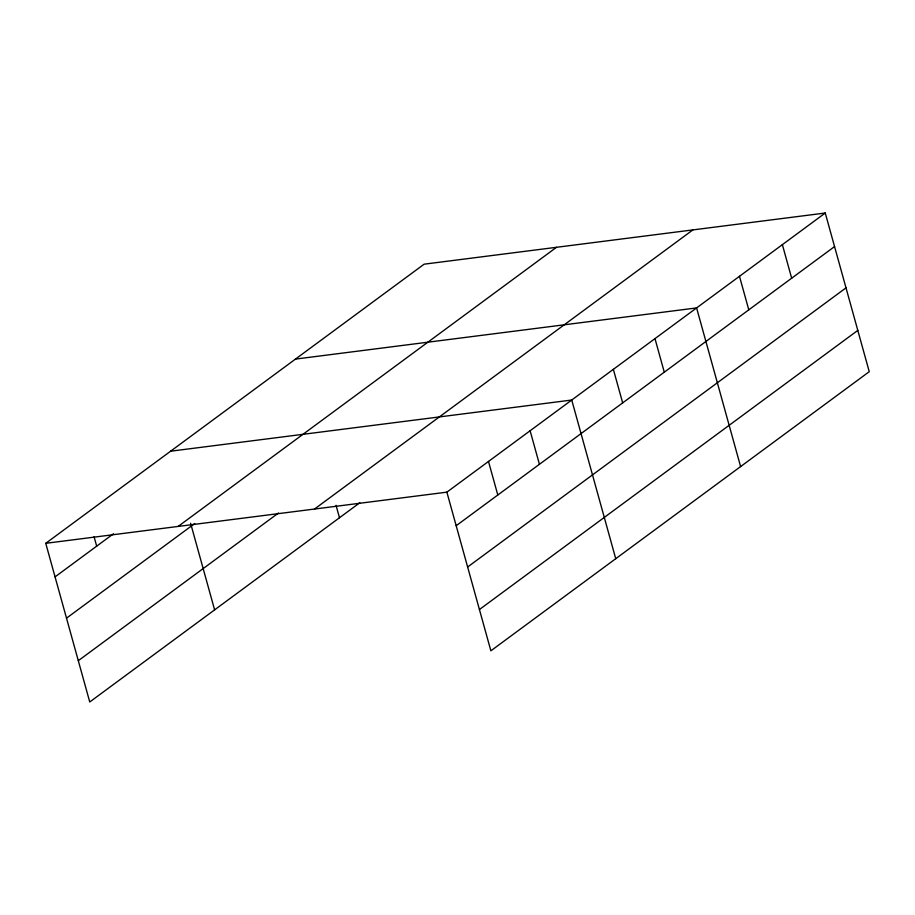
<?xml version="1.0" encoding="UTF-8"?>
<svg xmlns="http://www.w3.org/2000/svg" width="915" height="915" viewBox="0 0 915 915"><rect width="100%" height="100%" fill="white"/><g stroke="black" fill="none" stroke-linecap="round" stroke-linejoin="round"><path stroke-width="1.37" d="M359.789 502.77L89.75 701.977L45.75 543.316L424.125 264.183L825.25 213.023L869.25 371.684L490.875 650.817L446.875 492.156L825.25 213.023M55.06 576.873L113.552 533.72M178.128 526.434L556.492 247.302M66.509 618.163L194.746 523.552M78.301 660.699L278.526 512.983M314.508 509.037L692.872 229.905M456.185 525.713L834.56 246.57M467.634 567.003L846.009 287.859M479.426 609.539L857.801 330.395M295.476 359.092L696.601 307.92L740.601 466.581M170.613 451.209L571.738 400.038L615.738 558.699M45.75 543.316L446.875 492.156M782.371 244.648L791.669 278.206M739.48 276.284L748.79 309.842M654.98 338.63L664.29 372.188M613.359 369.34L622.669 402.897M530.117 430.748L539.427 464.305M488.496 461.457L497.806 495.004M336.045 505.366L339.476 517.753M190.606 523.288L214.613 609.87M94.073 536.773L96.681 546.175"/></g></svg>
